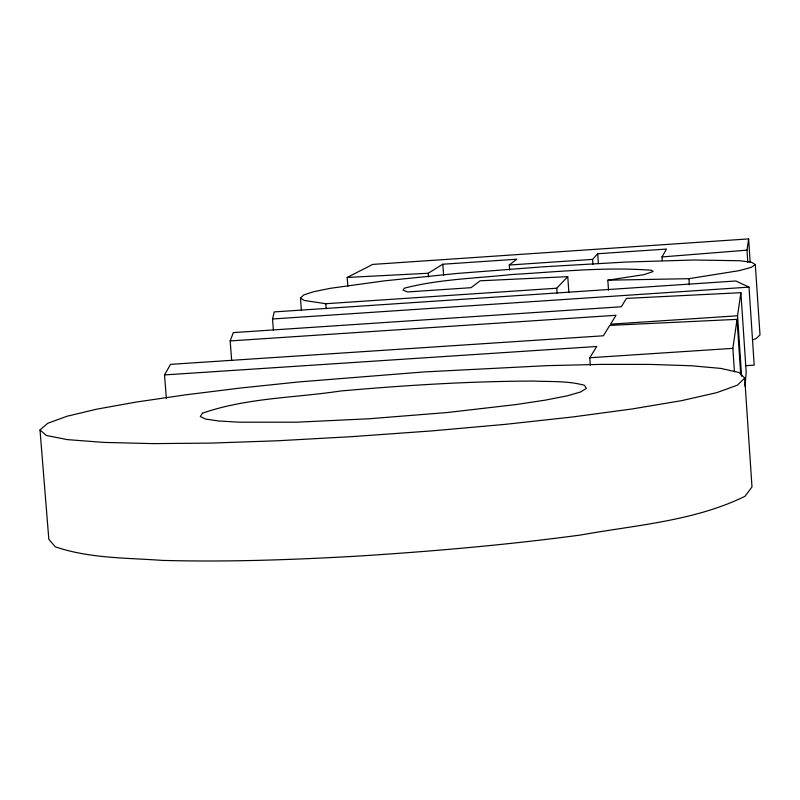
<?xml version="1.0" encoding="UTF-8"?>
<svg xmlns="http://www.w3.org/2000/svg" width="800" height="800" viewBox="0 0 800 800"><rect width="100%" height="100%" fill="white"/><g stroke="black" fill="none" stroke-linecap="round" stroke-linejoin="round"><path stroke-width="1.2" d="M744.97 386L746.2 372.39L740.88 292.69L626.47 298.39L621.3 306.76L233.34 332.6L230.17 340.93L231.68 360.6M734.43 371.76L732.87 348.36L737.04 319.36L609.78 325.39L603.35 335.79L170.52 364.36L164.53 374.92L166.36 398.33M741.59 376.19L737.56 315.78L740.88 292.69M747.82 262.49L747 250.17L748.63 238.9L372.69 264.41L347.18 277.46L347.83 286.18M273.39 330.18L272.54 318.98L274.25 311.91L735.82 280.99L749.01 287.13L754.2 365.14L745.48 365.71M662.26 260.63L662.01 256.93L666.48 249.07L597.71 253.73L592.58 259.39L509.28 265.02L509.63 269.98M590.3 365.2L589.78 357.74L596.73 346.49L164.53 374.92M752.68 339.81L755.94 338.71L760 334.95L755.32 264.54L751.52 262.24L739.81 260.74L693.56 260L625.41 262.08L542.32 266.86L457.32 273.43L384.38 280.85L330.35 288.32L313.58 291.72L303.86 294.89L300.46 298.01L304.15 300.45L325.8 303.72L556.75 288.22L567.76 276.63L568.88 292.58M744.72 378.03L737.52 385.12L716.71 392.66L681.68 400.63L631.96 408.99L572.56 416.98L505.63 424.32L431.74 430.91L351.63 436.67L277.36 440.78L211.01 443.1L153.12 443.62L104.04 442.41L67.4 439.63L46.29 435.45L40 429.97L47.76 423.27L67.08 416.23L96.71 409.17L136.28 402.05L185.59 394.84L240.85 387.99L298.68 381.94L424.12 371.93L547.51 365.63L601.23 364.38L650.12 364.41L691.16 365.75L720.91 368.41L738.95 372.47L744.72 378.03L751.99 486.99L744.96 496.32C694 521.21 635.93 525.05 580.85 534.98C507.71 544.82 434.16 551.19 360.53 555.95C294.53 559.75 228.41 562.19 162.29 560.39C126.5 557.8 89.62 558.53 55.27 546.81L48.83 539.3L40 429.97M509.28 265.02L516.76 259.22L442.81 264.23L428.23 273.25L347.18 277.46M755.32 264.54L751.2 267.42L739.16 270.64L688.93 278.69L607.82 280.19L608.51 290.14M607.82 280.19L644.07 274.63L653.11 271.52L651.6 270.27C605.04 266.67 558.21 271.86 511.7 274.52C475.92 278.37 439.27 279.11 404.35 288.2L403.02 290.09L407.6 291.95L471.03 287.69L480.17 280.8L567.76 276.63M662.01 256.93L747 250.17M272.54 318.98L749.01 287.13M230.17 340.93L616.02 315.29L610.52 324.2L737.56 315.78M589.78 357.74L732.87 348.36M300.46 298.01L301.39 310.4M325.8 303.72L326.17 308.68M442.81 264.23L443.62 275.27M428.23 273.25L428.5 276.95M556.75 288.22L557.1 293.13M597.71 253.73L598.4 263.58M592.58 259.39L592.92 264.36M688.93 278.69L689.35 284.83M748.63 238.9L750.18 262.25M737.04 319.36L740.75 374.83M202.44 413.23L200.31 416.48L205.61 419.07L218.53 420.98L239.25 422.19L296.45 422.2L368.74 418.79L447.13 412.54L516.1 404.56L545.6 400.08L567.04 395.88L580.57 391.99L586.34 388.39L584.46 385.31C567.96 380.72 550.6 381.84 533.66 381.07C469.22 381.24 404.87 385.32 340.69 390.99C294.76 397.94 246.65 397.72 202.44 413.23"/></g></svg>
